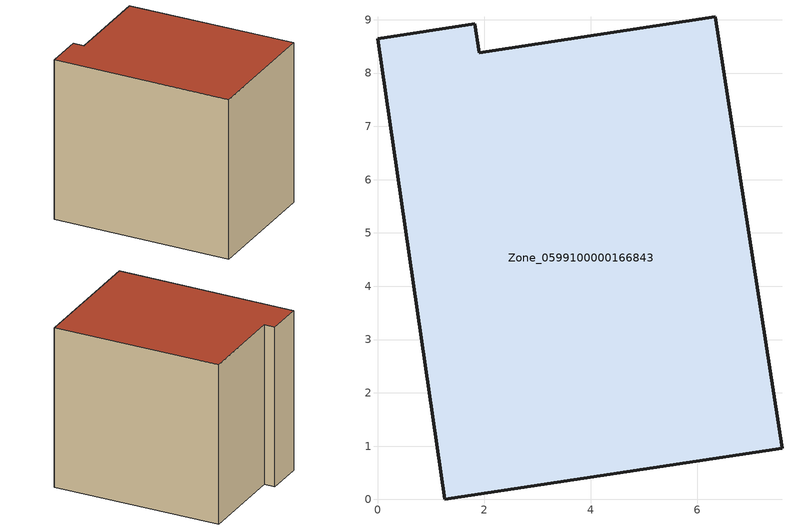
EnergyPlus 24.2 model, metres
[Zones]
Zone_0599100000166843
 floor ground (C_G): 1.26,0 0,8.65 1.83,8.92 1.91,8.38 6.34,9.06 7.59,0.96 z0
 wall outside (C_F): 1.26,0 7.59,0.96 6.34,9.06 1.91,8.38 1.83,8.92 0,8.65 1.26,0 z0:7.92
 roof outside (C_R): 0,8.65 1.26,0 7.59,0.96 6.34,9.06 1.91,8.38 1.83,8.92 z7.92
[BUILDING]
Pand.0599100000166843: North Axis=0; Terrain=City; Loads Convergence Tolerance Value=0.04; Temperature Convergence Tolerance Value=0.4; Solar Distribution=FullExterior; Maximum Number of Warmup Days=25; Minimum Number of Warmup Days=1
[Site:Location]
Rotterdam.The.Hague.AP_ZH_NLD Design_Conditions: Latitude=51.96; Longitude=4.45; Time Zone=1; Elevation=-4.5
[SITE:GROUNDTEMPERATURE:BUILDINGSURFACE]
18, 18, 18, 18, 18, 18, 18, 18, 18, 18, 18, 18
[MATERIAL] Thermal Absorptance=0.9; Solar Absorptance=0.7; Visible Absorptance=0.7
Name | Roughness | Thickness | Conductivity | Density | Specific Heat
G.TI.1946 | MediumSmooth | 0.15 | 1 | 540 | 1210
F.TI.1946 | Rough | 0.3 | 0.857143 | 1920 | 840
R.TI.1946 | MediumRough | 0.2 | 0.1 | 1500 | 1000
[CONSTRUCTION]
C_G: G.TI.1946
C_F: F.TI.1946
C_R: R.TI.1946
[ZONE]
Zone_0599100000166843: Type=1; Multiplier=1; Ceiling Height=Autocalculate; Volume=Autocalculate; Floor Area=autocalculate; Part of Total Floor Area=Yes
[ZONEINFILTRATION:DESIGNFLOWRATE]
Infil_Zone_0599100000166843: Zone or ZoneList or Space or SpaceList=Zone_0599100000166843; Schedule=AlwaysOn; Design Flow Rate Calculation Method=Flow/Area; Flow Rate per Floor Area=0.003; Constant Term Coefficient=1; Temperature Term Coefficient=0; Velocity Term Coefficient=0; Velocity Squared Term Coefficient=0
[HVACTEMPLATE:ZONE:IDEALLOADSAIRSYSTEM]
Zone_0599100000166843: Maximum Heating Supply Air Temperature=50; Minimum Cooling Supply Air Temperature=13; Maximum Heating Supply Air Humidity Ratio=0.0156; Minimum Cooling Supply Air Humidity Ratio=0.0077; Heating Limit=NoLimit; Cooling Limit=NoLimit; Dehumidification Control Type=ConstantSensibleHeatRatio; Cooling Sensible Heat Ratio=0.7; Dehumidification Setpoint=60; Humidification Control Type=None; Humidification Setpoint=30; Outdoor Air Method=None; Outdoor Air Flow Rate per Person=0.00944; Outdoor Air Flow Rate per Zone Floor Area=0; Outdoor Air Flow Rate per Zone=0; Demand Controlled Ventilation Type=None; Outdoor Air Economizer Type=NoEconomizer; Heat Recovery Type=None; Sensible Heat Recovery Effectiveness=0.7; Latent Heat Recovery Effectiveness=0.65
[ZONECONTROL:THERMOSTAT]
ThermostatControl_Zone_0599100000166843: Zone or ZoneList=Zone_0599100000166843; Control Type Schedule=DualSetpointControlType; Control 1=Thermostat_Zone_0599100000166843; Temperature Difference Between Cutout And Setpoint=0
[THERMOSTATSETPOINT:DUALSETPOINT]
Thermostat_Zone_0599100000166843: Heating Setpoint Temperature Schedule=HeatingSetpoint_Zone_0599100000166843; Cooling Setpoint Temperature Schedule=CoolingSetpoint_Zone_0599100000166843
[SCHEDULE:COMPACT]
HeatingSetpoint_Zone_0599100000166843: Through: 12/31, For: AllDays, Until: 24:00, 21
CoolingSetpoint_Zone_0599100000166843: Through: 12/31, For: AllDays, Until: 24:00, 24
DualSetpointControlType: Through: 12/31, For: AllDays, Until: 24:00, 4
AlwaysOn: Through: 12/31, For: AllDays, Until: 24:00, 1
